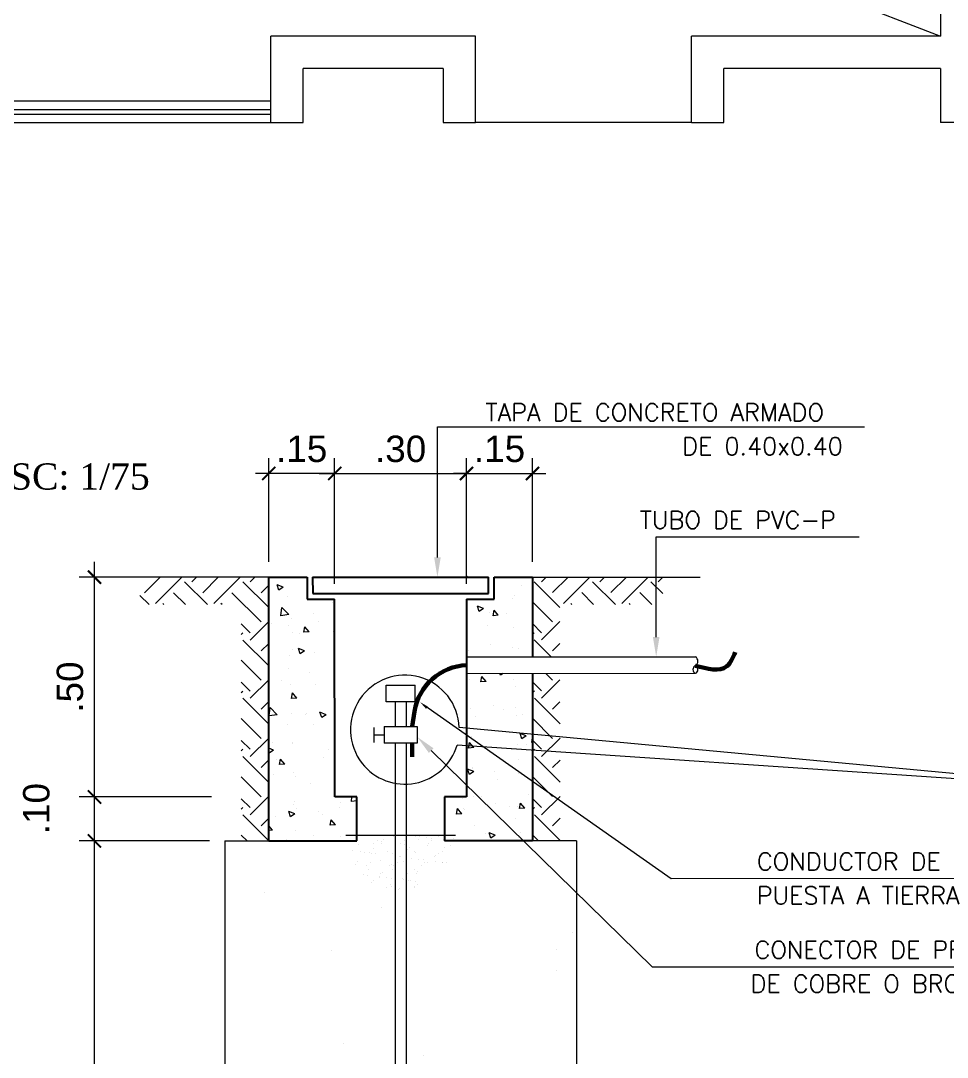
# Model space of a CAD drawing. Header units: millimetres. Extents: x -59 to 123, y 54 to 155.
# Drawn here: x -42.373 to -38.079, y 100.496 to 105.301 of the extents above; entities that cross this region are included whole.
import ezdxf

# ---------------------------------------------------------------- set-up
doc = ezdxf.new("R2010")
doc.units = ezdxf.units.MM
doc.linetypes.add('CONTINUA', pattern=[0])
doc.layers.get('0').update_dxf_attribs({"lineweight": 9})
doc.layers.get('Defpoints').update_dxf_attribs({"lineweight": 0})
doc.layers.add('desague', color=4, linetype='Continuous', lineweight=60)
doc.layers.add('mobiliario', color=7, linetype='Continuous', lineweight=0)
doc.layers.add('TEXTO', color=2, linetype='Continuous')
doc.styles.add('Simplex', font='SIMPLEX.SHX')
doc.styles.get("Standard").update_dxf_attribs({"font": 'arial.ttf'})
doc.styles.add('style1', font='arial.ttf', dxfattribs={"height": 0.1})
doc.dimstyles.new('leo', dxfattribs={"dimtxt": 0.1, "dimasz": 0.06, "dimexe": 0.07, "dimexo": 0.07, "dimgap": 0.05, "dimtad": 2, "dimzin": 4, "dimdsep": 46, "dimtxsty": 'style1', "dimblk": 'ARCHTICK', "dimcen": 2, "dimdle": 0.07, "dimclrd": 256, "dimclre": 256, "dimclrt": 7, "dimaunit": 1, "dimadec": 4, "dimazin": 1, "dimtfac": 1, "dimtix": 1, "dimtmove": 0, "dimatfit": 3, "dimfxl": 0.07, "dimtolj": 1, "dimlwd": 5, "dimarcsym": 0})

# ---------------------------------------------------------------- blocks, each defined once
blk = doc.blocks.new('A$C767E48EC')
at = {"layer": 'mobiliario', "lineweight": 0, "ltscale": 0.3}
for p, q in [((0.15, 3.575), (8.35, 0.4)), ((8.35, 1.5), (8.35, 0.4)), ((5.245, 0), (5.245, 0.4)), ((6.045, 0.4), (5.245, 0.4)), ((6.195, 0.4), (6.045, 0.4)), ((6.195, 0), (6.195, 0.4)), ((7.195, 0), (7.195, 0.4)), ((8.35, 0.4), (7.195, 0.4)), ((5.395, 0), (5.395, 0.25)), ((6.045, 0.25), (5.395, 0.25)), ((6.045, 0.25), (6.045, 0)), ((7.345, 0), (7.345, 0.25)), ((8.35, 0.25), (7.345, 0.25)), ((8.35, 0.25), (8.35, 0)), ((2.7, 0.1), (5.245, 0.1)), ((2.7, 0.06), (5.245, 0.06)), ((2.7, 0.0383), (5.245, 0.0383)), ((2.7, 0), (5.245, 0)), ((5.245, 0), (5.395, 0)), ((6.045, 0), (6.195, 0)), ((7.195, 0), (6.195, 0)), ((7.195, 0), (7.345, 0)), ((8.5, 0), (8.35, 0))]:
    blk.add_line(p, q, dxfattribs=at)
blk = doc.blocks.new('_ArchTick')
at = {"color": 0, "linetype": 'ByBlock', "const_width": 0.15}
blk.add_lwpolyline([(-0.5, -0.5), (0.5, 0.5)], dxfattribs=at)
blk = doc.blocks.new('*D52')
at = {"color": 1, "lineweight": -2, "transparency": 16777216}
for p, q in [((-2039.0642, -375.8686), (-2039.0642, -375.2968)), ((-2038.4642, -375.8685), (-2038.4642, -375.2968))]:
    blk.add_line(p, q, dxfattribs=at)
at = {"color": 1, "lineweight": 5, "transparency": 16777216}
blk.add_line((-2039.1342, -375.3668), (-2038.3942, -375.3668), dxfattribs=at)
at = {"layer": 'Defpoints', "color": 0, "transparency": 16777216}
for p in [(-2038.4642, -375.3668), (-2039.0642, -375.9386), (-2038.4642, -375.9385)]:
    blk.add_point(p, dxfattribs=at)
at = {"color": 1, "lineweight": 5, "transparency": 16777216, "xscale": 0.06, "yscale": 0.06, "zscale": 0.06, "rotation": 180}
blk.add_blockref('_ArchTick', (-2039.0642, -375.3668), dxfattribs=at)
at = {"color": 1, "lineweight": 5, "transparency": 16777216, "xscale": 0.06, "yscale": 0.06, "zscale": 0.06}
blk.add_blockref('_ArchTick', (-2038.4642, -375.3668), dxfattribs=at)
at = {"color": 2, "transparency": 16777216, "insert": (-2038.7642, -375.2556), "char_height": 0.12, "attachment_point": 5, "style": 'style1'}
blk.add_mtext('\\A1;.30', dxfattribs=at)
blk = doc.blocks.new('*D54')
at = {"color": 1, "lineweight": 5, "transparency": 16777216}
blk.add_line((-2040.1566, -382.1087), (-2040.1566, -376.9687), dxfattribs=at)
at = {"color": 1, "lineweight": -2, "transparency": 16777216}
for p, q in [((-2039.634, -377.0387), (-2040.2266, -377.0387)), ((-2039.6332, -382.0387), (-2040.2266, -382.0387))]:
    blk.add_line(p, q, dxfattribs=at)
at = {"layer": 'Defpoints', "color": 0, "transparency": 16777216}
for p in [(-2040.1566, -377.0387), (-2039.564, -377.0387), (-2039.5632, -382.0387)]:
    blk.add_point(p, dxfattribs=at)
at = {"color": 1, "lineweight": 5, "transparency": 16777216, "xscale": 0.06, "yscale": 0.06, "zscale": 0.06}
for p, rotation in [((-2040.1566, -377.0387), 90), ((-2040.1566, -382.0387), 270)]:
    blk.add_blockref('_ArchTick', p, dxfattribs=dict(at, rotation=rotation))
at = {"color": 2, "transparency": 16777216, "insert": (-2040.2678, -379.5387), "char_height": 0.12, "attachment_point": 5, "rotation": 90, "style": 'style1'}
blk.add_mtext('\\A1;2.5', dxfattribs=at)
blk = doc.blocks.new('*D55')
at = {"color": 1, "lineweight": -2, "transparency": 16777216}
for p, q in [((-2039.3643, -375.7686), (-2039.3643, -375.2968)), ((-2039.0642, -375.8686), (-2039.0642, -375.2968))]:
    blk.add_line(p, q, dxfattribs=at)
at = {"color": 1, "lineweight": 5, "transparency": 16777216}
for p, q in [((-2039.3643, -375.3668), (-2039.4243, -375.3668)), ((-2039.0642, -375.3668), (-2039.3643, -375.3668)), ((-2039.0642, -375.3668), (-2039.0042, -375.3668))]:
    blk.add_line(p, q, dxfattribs=at)
at = {"layer": 'Defpoints', "color": 0, "transparency": 16777216}
for p in [(-2039.3643, -375.3668), (-2039.3643, -375.8386), (-2039.0642, -375.9386)]:
    blk.add_point(p, dxfattribs=at)
at = {"color": 1, "lineweight": 5, "transparency": 16777216, "xscale": 0.06, "yscale": 0.06, "zscale": 0.06}
blk.add_blockref('_ArchTick', (-2039.3643, -375.3668), dxfattribs=at)
at = {"color": 1, "lineweight": 5, "transparency": 16777216, "xscale": 0.06, "yscale": 0.06, "zscale": 0.06, "rotation": 180}
blk.add_blockref('_ArchTick', (-2039.0642, -375.3668), dxfattribs=at)
at = {"color": 2, "transparency": 16777216, "insert": (-2039.2142, -375.2556), "char_height": 0.12, "attachment_point": 5, "style": 'style1'}
blk.add_mtext('\\A1;.15', dxfattribs=at)
blk = doc.blocks.new('*D56')
at = {"color": 1, "lineweight": 5, "transparency": 16777216}
blk.add_line((-2040.1566, -377.1087), (-2040.1566, -376.7687), dxfattribs=at)
at = {"color": 1, "lineweight": -2, "transparency": 16777216}
for p, q in [((-2039.6248, -376.8387), (-2040.2266, -376.8387)), ((-2039.634, -377.0387), (-2040.2266, -377.0387))]:
    blk.add_line(p, q, dxfattribs=at)
at = {"layer": 'Defpoints', "color": 0, "transparency": 16777216}
for p in [(-2040.1566, -376.8387), (-2039.5548, -376.8387), (-2039.564, -377.0387)]:
    blk.add_point(p, dxfattribs=at)
at = {"color": 1, "lineweight": 5, "transparency": 16777216, "xscale": 0.06, "yscale": 0.06, "zscale": 0.06}
for p, rotation in [((-2040.1566, -376.8387), 90), ((-2040.1566, -377.0387), 270)]:
    blk.add_blockref('_ArchTick', p, dxfattribs=dict(at, rotation=rotation))
at = {"color": 2, "transparency": 16777216, "insert": (-2040.4208, -376.8916), "char_height": 0.12, "attachment_point": 5, "rotation": 90, "style": 'style1'}
blk.add_mtext('\\A1;.10', dxfattribs=at)
blk = doc.blocks.new('*D57')
at = {"color": 1, "lineweight": -2, "transparency": 16777216}
for p, q in [((-2038.4642, -375.8685), (-2038.4642, -375.2968)), ((-2038.1643, -375.7684), (-2038.1643, -375.2968))]:
    blk.add_line(p, q, dxfattribs=at)
at = {"color": 1, "lineweight": 5, "transparency": 16777216}
for p, q in [((-2038.4642, -375.3668), (-2038.5242, -375.3668)), ((-2038.4642, -375.3668), (-2038.1643, -375.3668)), ((-2038.1643, -375.3668), (-2038.1043, -375.3668))]:
    blk.add_line(p, q, dxfattribs=at)
at = {"layer": 'Defpoints', "color": 0, "transparency": 16777216}
for p in [(-2038.1643, -375.3668), (-2038.1643, -375.8384), (-2038.4642, -375.9385)]:
    blk.add_point(p, dxfattribs=at)
at = {"color": 1, "lineweight": 5, "transparency": 16777216, "xscale": 0.06, "yscale": 0.06, "zscale": 0.06}
blk.add_blockref('_ArchTick', (-2038.4642, -375.3668), dxfattribs=at)
at = {"color": 1, "lineweight": 5, "transparency": 16777216, "xscale": 0.06, "yscale": 0.06, "zscale": 0.06, "rotation": 180}
blk.add_blockref('_ArchTick', (-2038.1643, -375.3668), dxfattribs=at)
at = {"color": 2, "transparency": 16777216, "insert": (-2038.3142, -375.2556), "char_height": 0.12, "attachment_point": 5, "style": 'style1'}
blk.add_mtext('\\A1;.15', dxfattribs=at)
blk = doc.blocks.new('*D58')
at = {"color": 1, "lineweight": 5, "transparency": 16777216}
blk.add_line((-2040.1566, -376.9087), (-2040.1566, -375.7687), dxfattribs=at)
at = {"color": 1, "lineweight": -2, "transparency": 16777216}
for p, q in [((-2039.8249, -375.8387), (-2040.2266, -375.8387)), ((-2039.8248, -376.8387), (-2040.2266, -376.8387))]:
    blk.add_line(p, q, dxfattribs=at)
at = {"layer": 'Defpoints', "color": 0, "transparency": 16777216}
for p in [(-2040.1566, -375.8387), (-2039.7549, -375.8387), (-2039.7548, -376.8387)]:
    blk.add_point(p, dxfattribs=at)
at = {"color": 1, "lineweight": 5, "transparency": 16777216, "xscale": 0.06, "yscale": 0.06, "zscale": 0.06}
for p, rotation in [((-2040.1566, -375.8387), 90), ((-2040.1566, -376.8387), 270)]:
    blk.add_blockref('_ArchTick', p, dxfattribs=dict(at, rotation=rotation))
at = {"color": 2, "transparency": 16777216, "insert": (-2040.2678, -376.3387), "char_height": 0.12, "attachment_point": 5, "rotation": 90, "style": 'style1'}
blk.add_mtext('\\A1;.50', dxfattribs=at)
blk = doc.blocks.new('POZO A TIERRA DETALLE')
for p, q in [((-2039.3643, -375.8386), (-2040.1269, -375.8388)), ((-2039.9293, -375.9093), (-2039.8587, -375.8387)), ((-2039.8796, -375.959), (-2039.7593, -375.8387)), ((-2039.7139, -375.8596), (-2039.693, -375.8387)), ((-2039.6641, -375.9093), (-2039.5935, -375.8387)), ((-2039.6144, -375.959), (-2039.4941, -375.8386)), ((-2039.4487, -375.8595), (-2039.4278, -375.8386)), ((-2038.4612, -375.8319), (-2038.4655, -375.8376)), ((-2038.4626, -375.8441), (-2038.4655, -375.8376)), ((-2038.1643, -375.8384), (-2037.4016, -375.8383)), ((-2038.1229, -375.8593), (-2038.102, -375.8384)), ((-2038.0731, -375.909), (-2038.0025, -375.8384)), ((-2038.0234, -375.9587), (-2037.9031, -375.8384)), ((-2037.8577, -375.8592), (-2037.8368, -375.8384)), ((-2037.808, -375.909), (-2037.7374, -375.8383)), ((-2037.7582, -375.9587), (-2037.6379, -375.8383)), ((-2037.5925, -375.8592), (-2037.5719, -375.8385)), ((-2039.6429, -375.9637), (-2039.747, -375.8596)), ((-2039.3642, -375.9771), (-2039.4818, -375.8595)), ((-2039.399, -375.9092), (-2039.3642, -375.8745)), ((-2039.2981, -375.8843), (-2039.3262, -375.8735)), ((-2039.318, -375.8977), (-2039.3262, -375.8735)), ((-2039.2981, -375.8843), (-2039.318, -375.8977)), ((-2038.2122, -375.8756), (-2038.2122, -375.8756)), ((-2038.0392, -375.976), (-2038.156, -375.8593)), ((-2037.7867, -375.9634), (-2037.8908, -375.8593)), ((-2037.5718, -375.913), (-2037.6257, -375.8592)), ((-2039.908, -375.9637), (-2039.95, -375.9218)), ((-2039.7423, -375.9637), (-2039.7967, -375.9093)), ((-2039.3989, -376.0418), (-2039.5315, -375.9093)), ((-2039.2808, -375.9264), (-2039.2808, -375.9264)), ((-2038.2573, -375.935), (-2038.2573, -375.935)), ((-2038.2446, -375.9242), (-2038.2446, -375.9242)), ((-2037.8861, -375.9634), (-2037.9406, -375.909)), ((-2037.621, -375.9633), (-2037.6754, -375.9089)), ((-2039.8417, -375.9637), (-2039.8464, -375.959)), ((-2039.5766, -375.9637), (-2039.5813, -375.959)), ((-2039.309, -376.0142), (-2039.3046, -375.9762)), ((-2039.2734, -376.0087), (-2039.3046, -375.9762)), ((-2039.0754, -375.9546), (-2039.0754, -375.9546)), ((-2038.4597, -375.987), (-2038.4597, -375.987)), ((-2038.3872, -375.9811), (-2038.4152, -375.9703)), ((-2038.4071, -375.9945), (-2038.4152, -375.9703)), ((-2038.3872, -375.9811), (-2038.4071, -375.9945)), ((-2038.0731, -376.0416), (-2038.1642, -375.9505)), ((-2037.9856, -375.9634), (-2037.9903, -375.9587)), ((-2037.7204, -375.9633), (-2037.7251, -375.9587)), ((-2039.363, -376.0121), (-2039.363, -376.0121)), ((-2039.2734, -376.0087), (-2039.309, -376.0142)), ((-2039.2628, -376.0253), (-2039.2628, -376.0253)), ((-2039.1612, -376.0028), (-2039.1612, -376.0028)), ((-2038.3596, -376.0001), (-2038.3596, -376.0001)), ((-2038.3439, -376.0142), (-2038.3393, -375.9891)), ((-2038.32, -376.0121), (-2038.3439, -376.0141)), ((-2038.32, -376.0121), (-2038.3393, -375.9891)), ((-2038.284, -376.0039), (-2038.284, -376.0039)), ((-2039.4486, -376.0915), (-2039.4892, -376.051)), ((-2039.4486, -376.1247), (-2039.3642, -376.0402)), ((-2039.3516, -376.0492), (-2039.3516, -376.0492)), ((-2039.2759, -376.0596), (-2039.2759, -376.0596)), ((-2039.2046, -376.0896), (-2039.2, -376.0645)), ((-2039.1807, -376.0875), (-2039.2, -376.0645)), ((-2039.1381, -376.0402), (-2039.1381, -376.0402)), ((-2038.4602, -376.0382), (-2038.4602, -376.0382)), ((-2038.3683, -376.0577), (-2038.3683, -376.0577)), ((-2038.2524, -376.0682), (-2038.2524, -376.0682)), ((-2038.1228, -376.0913), (-2038.1642, -376.0499)), ((-2038.1228, -376.1245), (-2038.0392, -376.0408)), ((-2039.4892, -376.099), (-2039.4818, -376.0915)), ((-2039.3642, -376.2423), (-2039.4818, -376.1247)), ((-2039.257, -376.0907), (-2039.257, -376.0907)), ((-2039.2224, -376.0939), (-2039.2224, -376.0939)), ((-2039.1807, -376.0875), (-2039.2046, -376.0896)), ((-2039.0705, -376.0877), (-2039.0705, -376.0877)), ((-2038.4613, -376.1228), (-2038.4613, -376.1228)), ((-2038.1642, -376.0996), (-2038.156, -376.0913)), ((-2038.0792, -376.2012), (-2038.156, -376.1245)), ((-2039.3989, -376.1744), (-2039.3642, -376.1397)), ((-2039.2577, -376.1699), (-2039.2577, -376.1699)), ((-2039.2008, -376.1743), (-2039.2288, -376.1636)), ((-2039.2207, -376.1877), (-2039.2288, -376.1636)), ((-2039.2008, -376.1743), (-2039.2207, -376.1877)), ((-2038.4553, -376.1714), (-2038.4553, -376.1714)), ((-2038.3544, -376.1447), (-2038.3544, -376.1447)), ((-2038.2543, -376.1579), (-2038.2543, -376.1579)), ((-2038.228, -376.1629), (-2038.228, -376.1629)), ((-2038.0731, -376.1742), (-2038.0392, -376.1403)), ((-2039.3989, -376.307), (-2039.4892, -376.2167)), ((-2039.271, -376.1928), (-2039.271, -376.1928)), ((-2039.1576, -376.183), (-2039.1576, -376.183)), ((-2039.0656, -376.2209), (-2039.0656, -376.2209)), ((-2038.4642, -376.2013), (-2037.4233, -376.2011)), ((-2039.272, -376.2525), (-2039.272, -376.2525)), ((-2039.4486, -376.3567), (-2039.4892, -376.3161)), ((-2039.4486, -376.3898), (-2039.3642, -376.3054)), ((-2039.304, -376.3077), (-2039.304, -376.3077)), ((-2039.1765, -376.2707), (-2039.1765, -376.2707)), ((-2038.4642, -376.2763), (-2037.4233, -376.2761)), ((-2038.4504, -376.3045), (-2038.4504, -376.3045)), ((-2038.4007, -376.2826), (-2038.4007, -376.2826)), ((-2038.3994, -376.315), (-2038.3948, -376.29)), ((-2038.3755, -376.3129), (-2038.3994, -376.315)), ((-2038.3755, -376.3129), (-2038.3948, -376.29)), ((-2038.3097, -376.2846), (-2038.3125, -376.2763)), ((-2038.2974, -376.2762), (-2038.3097, -376.2846)), ((-2038.2492, -376.3025), (-2038.2492, -376.3025)), ((-2038.1228, -376.3565), (-2038.1642, -376.3151)), ((-2038.1228, -376.3896), (-2038.0392, -376.306)), ((-2038.0731, -376.3067), (-2038.1036, -376.2762)), ((-2039.4892, -376.3641), (-2039.4817, -376.3567)), ((-2039.2661, -376.3259), (-2039.2661, -376.3259)), ((-2039.1525, -376.3276), (-2039.1525, -376.3276)), ((-2038.83, -376.3307), (-2038.6983, -376.3307)), ((-2038.83, -376.4057), (-2038.83, -376.3307)), ((-2038.6983, -376.4057), (-2038.6983, -376.3307)), ((-2038.2427, -376.3345), (-2038.2427, -376.3345)), ((-2038.1642, -376.3647), (-2038.1559, -376.3565)), ((-2039.3641, -376.5074), (-2039.4817, -376.3899)), ((-2039.3989, -376.4396), (-2039.3642, -376.4048)), ((-2039.2601, -376.3905), (-2039.2555, -376.3654)), ((-2039.2362, -376.3884), (-2039.2601, -376.3905)), ((-2039.2362, -376.3884), (-2039.2555, -376.3654)), ((-2038.6983, -376.4057), (-2038.83, -376.4057)), ((-2038.7892, -376.4057), (-2038.7891, -376.5187)), ((-2038.7392, -376.4057), (-2038.7391, -376.5187)), ((-2038.0391, -376.5064), (-2038.1559, -376.3896)), ((-2038.073, -376.4393), (-2038.0392, -376.4054)), ((-2039.3619, -376.4701), (-2039.3575, -376.4321)), ((-2039.3264, -376.4646), (-2039.3575, -376.4321)), ((-2039.1941, -376.4569), (-2039.1941, -376.4569)), ((-2039.1034, -376.4644), (-2039.1314, -376.4536)), ((-2039.1233, -376.4778), (-2039.1314, -376.4536)), ((-2038.4455, -376.4377), (-2038.4455, -376.4377)), ((-2038.34, -376.4207), (-2038.34, -376.4207)), ((-2038.2954, -376.4403), (-2038.2954, -376.4403)), ((-2038.2433, -376.4307), (-2038.2433, -376.4307)), ((-2039.3988, -376.5721), (-2039.4891, -376.4819)), ((-2039.3264, -376.4646), (-2039.3619, -376.4701)), ((-2039.2612, -376.4591), (-2039.2612, -376.4591)), ((-2039.1987, -376.4654), (-2039.1987, -376.4654)), ((-2039.1034, -376.4644), (-2039.1233, -376.4778)), ((-2039.0649, -376.5016), (-2039.0649, -376.5016)), ((-2038.4243, -376.4744), (-2038.4243, -376.4744)), ((-2038.2378, -376.4677), (-2038.2378, -376.4677)), ((-2038.2108, -376.4654), (-2038.2108, -376.4654)), ((-2038.073, -376.5719), (-2038.1641, -376.4808)), ((-2039.2784, -376.5107), (-2039.2784, -376.5107)), ((-2039.1599, -376.5094), (-2039.1599, -376.5094)), ((-2038.8845, -376.5901), (-2038.8845, -376.5224)), ((-2038.8391, -376.5187), (-2038.8391, -376.5937)), ((-2038.8391, -376.5187), (-2038.6891, -376.5187)), ((-2038.6891, -376.5187), (-2038.6891, -376.5937)), ((-2035.3657, -376.8148), (-2038.4971, -376.5228)), ((-2038.1924, -376.5612), (-2038.2204, -376.5504)), ((-2038.2123, -376.5746), (-2038.2204, -376.5504)), ((-2039.4486, -376.6219), (-2039.4891, -376.5813)), ((-2039.4485, -376.655), (-2039.3641, -376.5706)), ((-2039.3461, -376.59), (-2039.3461, -376.59)), ((-2039.2563, -376.5922), (-2039.2563, -376.5922)), ((-2039.2557, -376.5972), (-2039.2557, -376.5972)), ((-2038.8845, -376.5562), (-2038.8391, -376.5562)), ((-2038.6891, -376.5937), (-2038.8391, -376.5937)), ((-2038.7891, -376.5937), (-2038.7883, -381.5198)), ((-2038.7391, -376.5937), (-2038.7383, -381.5198)), ((-2038.4548, -376.6159), (-2038.4502, -376.5909)), ((-2038.4309, -376.6138), (-2038.4502, -376.5908)), ((-2038.4428, -376.5648), (-2038.4428, -376.5648)), ((-2038.4407, -376.5709), (-2038.4407, -376.5709)), ((-2038.1924, -376.5612), (-2038.2123, -376.5746)), ((-2038.1902, -376.598), (-2038.1902, -376.598)), ((-2038.1679, -376.5908), (-2038.1641, -376.5701)), ((-2038.1641, -376.5904), (-2038.1679, -376.5908)), ((-2038.1227, -376.6216), (-2038.1641, -376.5803)), ((-2038.1227, -376.6548), (-2038.0391, -376.5712)), ((-2039.4891, -376.6293), (-2039.4817, -376.6219)), ((-2039.3421, -376.6254), (-2039.3641, -376.617)), ((-2039.362, -376.6389), (-2039.3641, -376.6326)), ((-2039.3421, -376.6254), (-2039.362, -376.6389)), ((-2039.0934, -376.6232), (-2039.0934, -376.6232)), ((-2035.3657, -376.8148), (-2038.5073, -376.6033)), ((-2038.4601, -376.6294), (-2038.4601, -376.6294)), ((-2038.4309, -376.6138), (-2038.4548, -376.6159)), ((-2038.2604, -376.624), (-2038.2604, -376.624)), ((-2038.2329, -376.6008), (-2038.2329, -376.6008)), ((-2038.1641, -376.6299), (-2038.1559, -376.6216)), ((-2039.3641, -376.7726), (-2039.4817, -376.655)), ((-2039.3988, -376.7047), (-2039.3641, -376.67)), ((-2039.328, -376.6693), (-2039.328, -376.6693)), ((-2039.3155, -376.6914), (-2039.3109, -376.6663)), ((-2039.2916, -376.6893), (-2039.3155, -376.6914)), ((-2039.2916, -376.6893), (-2039.3109, -376.6663)), ((-2039.1145, -376.6602), (-2039.1145, -376.6602)), ((-2038.2268, -376.6694), (-2038.2268, -376.6694)), ((-2038.0391, -376.7715), (-2038.1559, -376.6548)), ((-2038.073, -376.7045), (-2038.0391, -376.6706)), ((-2039.341, -376.7346), (-2039.341, -376.7346)), ((-2039.2514, -376.7254), (-2039.2514, -376.7254)), ((-2038.4312, -376.7223), (-2038.4592, -376.7115)), ((-2038.4511, -376.7357), (-2038.4592, -376.7115)), ((-2038.4312, -376.7223), (-2038.4511, -376.7357)), ((-2038.4377, -376.7094), (-2038.4377, -376.7094)), ((-2038.4358, -376.704), (-2038.4358, -376.704)), ((-2038.3376, -376.7226), (-2038.3376, -376.7226)), ((-2038.228, -376.734), (-2038.228, -376.734)), ((-2039.3988, -376.8373), (-2039.4891, -376.747)), ((-2039.2408, -376.7477), (-2039.2408, -376.7477)), ((-2039.1752, -376.7772), (-2039.1752, -376.7772)), ((-2038.3226, -376.7572), (-2038.3226, -376.7572)), ((-2038.073, -376.8371), (-2038.1641, -376.746)), ((-2039.4485, -376.9202), (-2039.3641, -376.8357)), ((-2038.1824, -376.8284), (-2038.1824, -376.8284)), ((-2039.4485, -376.887), (-2039.4891, -376.8465)), ((-2039.2501, -376.8737), (-2039.2501, -376.8737)), ((-2039.2466, -376.8585), (-2039.2466, -376.8585)), ((-2039.0365, -376.8646), (-2039.0365, -376.8646)), ((-2038.988, -376.8597), (-2038.9856, -376.8386)), ((-2038.9641, -376.856), (-2038.988, -376.8597)), ((-2038.9641, -376.842), (-2038.9674, -376.8386)), ((-2038.4839, -376.8472), (-2038.4839, -376.8472)), ((-2038.4309, -376.8372), (-2038.4309, -376.8372)), ((-2038.396, -376.8374), (-2038.396, -376.8374)), ((-2038.3324, -376.8672), (-2038.3324, -376.8672)), ((-2038.2668, -376.8821), (-2038.2668, -376.8821)), ((-2038.2323, -376.8803), (-2038.2323, -376.8803)), ((-2038.2234, -376.8917), (-2038.2188, -376.8666)), ((-2038.2231, -376.8671), (-2038.2231, -376.8671)), ((-2038.1995, -376.8896), (-2038.2188, -376.8666)), ((-2038.1227, -376.8868), (-2038.1641, -376.8454)), ((-2038.1227, -376.92), (-2038.0391, -376.8363)), ((-2039.4891, -376.8945), (-2039.4817, -376.887)), ((-2039.364, -377.0377), (-2039.4816, -376.9202)), ((-2039.3344, -376.9274), (-2039.3344, -376.9274)), ((-2039.2447, -376.9155), (-2039.2728, -376.9047)), ((-2039.2646, -376.9289), (-2039.2728, -376.9047)), ((-2039.2447, -376.9155), (-2039.2646, -376.9289)), ((-2039.2357, -376.8923), (-2039.2357, -376.8923)), ((-2039.1356, -376.9055), (-2039.1356, -376.9055)), ((-2039.1209, -376.9184), (-2039.1209, -376.9184)), ((-2039.0412, -376.8867), (-2039.0412, -376.8867)), ((-2038.5103, -376.9168), (-2038.5057, -376.8917)), ((-2038.4864, -376.9147), (-2038.5103, -376.9168)), ((-2038.4864, -376.9147), (-2038.5057, -376.8917)), ((-2038.4803, -376.8912), (-2038.4803, -376.8912)), ((-2038.4754, -376.8972), (-2038.4754, -376.8972)), ((-2038.1995, -376.8896), (-2038.2234, -376.8917)), ((-2038.1641, -376.8951), (-2038.1558, -376.8868)), ((-2038.039, -377.0367), (-2038.1558, -376.92)), ((-2039.3988, -376.9699), (-2039.3641, -376.9352)), ((-2039.3471, -376.9902), (-2039.3641, -376.9699)), ((-2039.0841, -376.9671), (-2039.0795, -376.942)), ((-2039.0602, -376.965), (-2039.0841, -376.9671)), ((-2039.0602, -376.965), (-2039.0795, -376.942)), ((-2038.426, -376.9703), (-2038.426, -376.9703)), ((-2038.2421, -376.9372), (-2038.2421, -376.9372)), ((-2038.073, -376.9697), (-2038.0391, -376.9358)), ((-2039.4626, -377.0386), (-2039.4891, -377.0122)), ((-2039.3471, -376.9902), (-2039.3641, -376.9917)), ((-2039.2417, -376.9917), (-2039.2417, -376.9917)), ((-2039.1586, -377.0159), (-2039.1586, -377.0159)), ((-2039.0363, -377.0198), (-2039.0363, -377.0198)), ((-2038.5141, -377.0135), (-2039.0141, -377.0136)), ((-2038.797, -377.0168), (-2038.797, -377.0168)), ((-2038.6947, -377.0163), (-2038.6947, -377.0163)), ((-2038.6784, -377.0189), (-2038.6784, -377.0189)), ((-2038.6458, -377.0232), (-2038.6458, -377.0232)), ((-2038.59, -377.0176), (-2038.59, -377.0176)), ((-2038.3787, -377.005), (-2038.3787, -377.005)), ((-2038.3338, -377.0123), (-2038.3618, -377.0016)), ((-2038.3537, -377.0257), (-2038.3618, -377.0016)), ((-2038.3338, -377.0123), (-2038.3537, -377.0257)), ((-2038.2182, -377.0003), (-2038.2182, -377.0003)), ((-2038.1368, -377.0384), (-2038.1641, -377.0112)), ((-2039.564, -377.0387), (-2039.364, -377.0386)), ((-2039.564, -377.0387), (-2039.5632, -382.0387)), ((-2039.2819, -377.0301), (-2039.2819, -377.0301)), ((-2039.0064, -377.0372), (-2039.0064, -377.0372)), ((-2038.9952, -377.0377), (-2038.9952, -377.0377)), ((-2038.9558, -377.053), (-2038.9558, -377.053)), ((-2038.8875, -377.0487), (-2038.8875, -377.0487)), ((-2038.8706, -377.0379), (-2038.8706, -377.0379)), ((-2038.8534, -377.0525), (-2038.8534, -377.0525)), ((-2038.8513, -377.0404), (-2038.8513, -377.0404)), ((-2038.844, -377.0336), (-2038.844, -377.0336)), ((-2038.7629, -377.0489), (-2038.7629, -377.0489)), ((-2038.7487, -377.0538), (-2038.7487, -377.0538)), ((-2038.746, -377.0381), (-2038.746, -377.0381)), ((-2038.7237, -377.0687), (-2038.7237, -377.0687)), ((-2038.6839, -377.0322), (-2038.6839, -377.0322)), ((-2038.6407, -377.0577), (-2038.6407, -377.0577)), ((-2038.6383, -377.0491), (-2038.6383, -377.0491)), ((-2038.625, -377.0259), (-2038.625, -377.0259)), ((-2038.6215, -377.0383), (-2038.6215, -377.0383)), ((-2038.5707, -377.0331), (-2038.5707, -377.0331)), ((-2038.5637, -377.0673), (-2038.5637, -377.0673)), ((-2038.5384, -377.0572), (-2038.5384, -377.0572)), ((-2038.5382, -377.0373), (-2038.5382, -377.0373)), ((-2038.5289, -377.0354), (-2038.5289, -377.0354)), ((-2038.5215, -377.0287), (-2038.5215, -377.0287)), ((-2038.5173, -377.0401), (-2038.5173, -377.0401)), ((-2038.2272, -377.0249), (-2038.2272, -377.0249)), ((-2037.964, -377.0384), (-2038.164, -377.0384)), ((-2037.964, -377.0384), (-2037.9632, -382.0384)), ((-2038.9849, -377.0822), (-2038.9849, -377.0822)), ((-2038.9482, -377.0874), (-2038.9482, -377.0874)), ((-2038.9306, -377.0893), (-2038.9306, -377.0893)), ((-2038.9075, -377.09), (-2038.9075, -377.09)), ((-2038.898, -377.0936), (-2038.898, -377.0936)), ((-2038.8861, -377.0723), (-2038.8861, -377.0723)), ((-2038.8772, -377.0963), (-2038.8772, -377.0963)), ((-2038.8236, -377.0876), (-2038.8236, -377.0876)), ((-2038.7995, -377.0939), (-2038.7995, -377.0939)), ((-2038.7904, -377.1077), (-2038.7904, -377.1077)), ((-2038.7696, -377.1105), (-2038.7696, -377.1105)), ((-2038.7659, -377.1074), (-2038.7659, -377.1074)), ((-2038.7311, -377.0755), (-2038.7311, -377.0755)), ((-2038.7152, -377.1176), (-2038.7152, -377.1176)), ((-2038.699, -377.0878), (-2038.699, -377.0878)), ((-2038.6972, -377.0934), (-2038.6972, -377.0934)), ((-2038.6108, -377.1106), (-2038.6108, -377.1106)), ((-2038.6035, -377.1038), (-2038.6035, -377.1038)), ((-2038.5925, -377.0947), (-2038.5925, -377.0947)), ((-2038.5745, -377.088), (-2038.5745, -377.088)), ((-2038.9681, -377.1474), (-2038.9681, -377.1474)), ((-2038.9583, -377.1301), (-2038.9583, -377.1301)), ((-2038.9197, -377.1489), (-2038.9197, -377.1489)), ((-2038.9029, -377.1381), (-2038.9029, -377.1381)), ((-2038.856, -377.1296), (-2038.856, -377.1296)), ((-2038.8131, -377.1506), (-2038.8131, -377.1506)), ((-2038.8057, -377.1438), (-2038.8057, -377.1438)), ((-2038.7952, -377.1491), (-2038.7952, -377.1491)), ((-2038.7783, -377.1383), (-2038.7783, -377.1383)), ((-2038.7513, -377.1309), (-2038.7513, -377.1309)), ((-2038.6827, -377.1219), (-2038.6827, -377.1219)), ((-2038.6706, -377.1493), (-2038.6706, -377.1493)), ((-2038.6619, -377.1246), (-2038.6619, -377.1246)), ((-2038.6537, -377.1385), (-2038.6537, -377.1385)), ((-2038.6432, -377.1348), (-2038.6432, -377.1348)), ((-2038.6075, -377.1318), (-2038.6075, -377.1318)), ((-2038.575, -377.1361), (-2038.575, -377.1361)), ((-2038.5714, -377.1377), (-2038.5714, -377.1377)), ((-2038.5542, -377.1388), (-2038.5542, -377.1388)), ((-2038.9349, -377.1923), (-2038.9349, -377.1923)), ((-2038.9141, -377.195), (-2038.9141, -377.195)), ((-2038.91, -377.1671), (-2038.91, -377.1671)), ((-2038.8598, -377.2022), (-2038.8598, -377.2022)), ((-2038.8585, -377.2066), (-2038.8585, -377.2066)), ((-2038.8559, -377.1878), (-2038.8559, -377.1878)), ((-2038.8479, -377.1825), (-2038.8479, -377.1825)), ((-2038.8272, -377.2065), (-2038.8272, -377.2065)), ((-2038.8064, -377.2092), (-2038.8064, -377.2092)), ((-2038.802, -377.1709), (-2038.802, -377.1709)), ((-2038.7538, -377.208), (-2038.7538, -377.208)), ((-2038.7313, -377.188), (-2038.7313, -377.188)), ((-2038.6997, -377.1704), (-2038.6997, -377.1704)), ((-2038.6928, -377.1857), (-2038.6928, -377.1857)), ((-2038.6854, -377.1789), (-2038.6854, -377.1789)), ((-2038.895, -377.2257), (-2038.895, -377.2257)), ((-2038.8877, -377.219), (-2038.8877, -377.219)), ((-2038.8275, -377.2492), (-2038.8275, -377.2492)), ((-2038.8106, -377.2385), (-2038.8106, -377.2385)), ((-2038.8045, -377.248), (-2038.8045, -377.248)), ((-2038.7674, -377.2541), (-2038.7674, -377.2541)), ((-2038.7521, -377.2163), (-2038.7521, -377.2163)), ((-2038.7276, -377.2176), (-2038.7276, -377.2176)), ((-2038.7196, -377.2206), (-2038.7196, -377.2206)), ((-2038.7029, -377.2494), (-2038.7029, -377.2494)), ((-2038.7022, -377.2475), (-2038.7022, -377.2475)), ((-2038.6987, -377.2234), (-2038.6987, -377.2234)), ((-2038.686, -377.2387), (-2038.686, -377.2387)), ((-2039.3824, -377.2711), (-2039.3824, -377.2711)), ((-2038.7748, -377.2608), (-2038.7748, -377.2608)), ((-2038.849, -377.3412), (-2038.849, -377.3412)), ((-2037.9805, -377.4554), (-2037.9805, -377.4554)), ((-2039.0789, -377.5384), (-2039.0789, -377.5384)), ((-2038.0557, -377.5333), (-2038.0557, -377.5333)), ((-2038.0548, -377.6297), (-2038.0548, -377.6297)), ((-2039.0236, -377.962), (-2039.0236, -377.962)), ((-2038.662, -378.0167), (-2038.662, -378.0167))]:
    blk.add_line(p, q)
at = {"lineweight": 30}
for p, q in [((-2039.3643, -375.8386), (-2039.1893, -375.8386)), ((-2039.364, -377.0386), (-2039.3643, -375.8386)), ((-2039.1893, -375.8386), (-2039.1892, -375.9386)), ((-2039.1643, -375.8386), (-2038.3643, -375.8385)), ((-2039.1643, -375.8386), (-2039.1642, -375.9136)), ((-2038.3642, -375.9135), (-2038.3643, -375.8385)), ((-2038.3392, -375.9384), (-2038.3393, -375.8384)), ((-2038.3393, -375.8384), (-2038.1643, -375.8384)), ((-2038.1643, -375.8384), (-2038.1642, -376.2012)), ((-2039.1892, -375.9386), (-2039.0642, -375.9386)), ((-2039.1642, -375.9136), (-2038.3642, -375.9135)), ((-2039.0641, -376.8386), (-2039.0642, -375.9386)), ((-2038.4642, -375.9385), (-2038.3392, -375.9384)), ((-2038.4642, -375.9385), (-2038.4641, -376.8385)), ((-2038.1642, -376.2762), (-2038.164, -377.0384)), ((-2038.9641, -376.8386), (-2039.0641, -376.8386)), ((-2038.964, -377.0386), (-2038.9641, -376.8386)), ((-2038.4641, -376.8385), (-2038.5641, -376.8385)), ((-2038.5641, -376.8385), (-2038.564, -377.0385)), ((-2039.364, -377.0386), (-2038.964, -377.0386)), ((-2038.164, -377.0384), (-2038.564, -377.0385))]:
    blk.add_line(p, q, dxfattribs=at)
at = {"lineweight": 60}
for p, q in [((-2038.7117, -376.5187), (-2038.7007, -376.4494)), ((-2038.7117, -376.5937), (-2038.7117, -376.6563))]:
    blk.add_line(p, q, dxfattribs=at)
for points in [[(-2038.5968, -375.7485), (-2038.5969, -375.1551), (-2036.6538, -375.1547)], [(-2037.6017, -376.1111), (-2037.6018, -375.6551), (-2036.6783, -375.6548)], [(-2038.6541, -376.422), (-2037.5329, -377.2091), (-2035.8824, -377.2088)], [(-2038.6248, -376.628), (-2037.6197, -377.6111), (-2035.878, -377.6109)]]:
    blk.add_lwpolyline(points)
for centre, radius, start, end in [((-2037.4346, -376.221), 0.0228, 297.2786, 60.5975), ((-2037.4152, -376.2585), 0.0194, 117.2786, 245.2185), ((-2037.4313, -376.2584), 0.0194, 294.2197, 62.1596), ((-2038.7446, -376.5326), 0.2477, 2.2699, 218.2195), ((-2038.7446, -376.5326), 0.2477, 218.2195, 343.3993)]:
    blk.add_arc(centre, radius, start, end)
blk.add_arc((-2038.4538, -376.4888), 0.25, 92.3787, 170.9357, dxfattribs=at)
blk.add_spline([(-2037.4241, -376.2413), (-2037.2805, -376.2443), (-2037.2417, -376.1795)], degree=3, dxfattribs=at)
for points in [[(-2038.6118, -375.7485), (-2038.5968, -375.8385), (-2038.5818, -375.7485)], [(-2037.6167, -376.1111), (-2037.6017, -376.2011), (-2037.5867, -376.1111)], [(-2038.6398, -376.4276), (-2038.675, -376.4075), (-2038.6483, -376.4379)], [(-2038.6143, -376.6173), (-2038.6891, -376.5651), (-2038.6353, -376.6387)]]:
    blk.add_solid(points)
at = {"ltscale": 0.25, "style": 'Simplex'}
for s, p in [('TAPA DE CONCRETO ARMADO', (-2038.3777, -375.1287)), ('DE 0.40x0.40', (-2037.483, -375.283)), ('TUBO DE PVC-P', (-2037.6758, -375.6184)), ('CONDUCTOR DE', (-2037.1435, -377.1723)), ('PUESTA A TIERRA', (-2037.1441, -377.3266)), ('CONECTOR DE PRESION', (-2037.1543, -377.5743)), ('DE COBRE O BRONCE', (-2037.1721, -377.7286))]:
    blk.add_text(s, height=0.08, dxfattribs=at).set_placement(p)
for base, p1, p2, text, picture, middle in [((-2039.3643, -375.3668), (-2039.0642, -375.9386), (-2039.3643, -375.8386), '.15', '*D55', (-2039.2142, -375.2556)), ((-2038.4642, -375.3668), (-2039.0642, -375.9386), (-2038.4642, -375.9385), '.30', '*D52', (-2038.7642, -375.2556)), ((-2038.1643, -375.3668), (-2038.4642, -375.9385), (-2038.1643, -375.8384), '.15', '*D57', (-2038.3142, -375.2556))]:
    dim = blk.add_linear_dim(base=base, p1=p1, p2=p2, text=text, dimstyle='leo', override={"dimtmove": 1})
    dim.commit()
    dim.dimension.update_dxf_attribs({"geometry": picture, "text_midpoint": middle})
for base, p1, p2, angle, text, picture, middle in [((-2040.1566, -375.8387), (-2039.7548, -376.8387), (-2039.7549, -375.8387), 90, '.50', '*D58', (-2040.2678, -376.3387)), ((-2040.1566, -377.0387), (-2039.5632, -382.0387), (-2039.564, -377.0387), 270, '2.5', '*D54', (-2040.2678, -379.5387))]:
    dim = blk.add_linear_dim(base=base, p1=p1, p2=p2, angle=angle, text=text, dimstyle='leo', override={"dimtmove": 1})
    dim.commit()
    dim.dimension.update_dxf_attribs({"geometry": picture, "text_midpoint": middle})
dim = blk.add_linear_dim(base=(-2040.1566, -376.8387), p1=(-2039.564, -377.0387), p2=(-2039.5548, -376.8387), angle=270, text='.10', dimstyle='leo', override={"dimtmove": 1})
dim.commit()
dim.dimension.update_dxf_attribs({"geometry": '*D56', "text_midpoint": (-2040.3095, -376.8916), "dimtype": 128})

msp = doc.modelspace()

# ---------------------------------------------------------------- block references
at = {"lineweight": 5, "xscale": 1.018976602760009, "yscale": 1.018976602760009, "zscale": 1.018976602760009}
msp.add_blockref('POZO A TIERRA DETALLE', (2036.8406, 485.6925), dxfattribs=at)
at = {"layer": 'desague', "linetype": 'CONTINUA', "lineweight": 5}
msp.add_blockref('A$C767E48EC', (-46.4596, 104.8294), dxfattribs=at)

# ---------------------------------------------------------------- texts
at = {"layer": 'TEXTO', "lineweight": 5, "insert": (-42.1551, 103.1872), "char_height": 0.121545, "width": 2.584015, "attachment_point": 5}
msp.add_mtext('{\\fTimes New Roman|b0|i0|c0|p18;ESC: 1/75}', dxfattribs=at)

doc.saveas('drawing.dxf')
